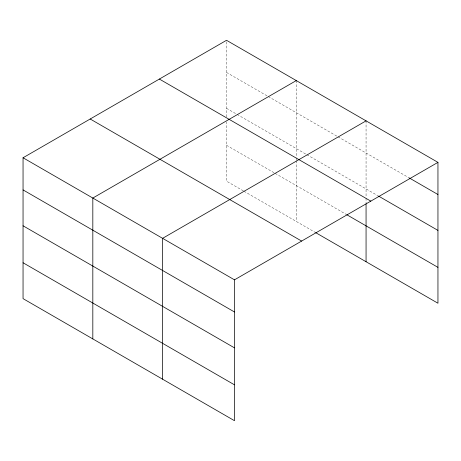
<?xml version="1.0" encoding="UTF-8"?>
<svg xmlns="http://www.w3.org/2000/svg" width="461" height="461" viewBox="0 0 461 461"><rect width="100%" height="100%" fill="white"/><g stroke="black" fill="none" stroke-linecap="round" stroke-linejoin="round"><path stroke-width="0.35" stroke-dasharray="2.31 1.73" d="M226.518 116.852L226.518 40.297M226.518 72.44L267.634 96.182M268.256 96.539L337.406 136.462M338.028 136.819L409.443 178.05M226.518 108.318L236.481 114.074M237.11 114.432L306.26 154.36M306.882 154.717L377.836 195.683M226.518 145.284L274.485 172.979M275.108 173.342L346.125 214.342M243.339 190.877L226.518 181.167L226.518 121.825M243.961 191.234L314.978 232.24M366.063 120.863L366.063 197.417M366.063 198.126L366.063 203.105M296.29 80.577L296.29 157.132M296.29 157.846L296.29 159.979M296.29 160.687L296.29 221.447"/><path stroke-width="0.69" d="M315.601 232.598L437.95 303.234L437.95 162.364L226.518 40.297L23.05 157.766L23.05 298.636L234.482 420.703L234.482 279.833L23.05 157.766M296.29 80.577L92.822 198.046L92.822 338.916M366.063 120.863L162.595 238.331L162.595 379.201M234.482 279.833L437.95 162.364M409.443 178.05L437.95 194.513M378.458 196.04L437.95 230.391M159.373 79.061L370.805 201.129M346.753 214.705L437.95 267.357M90.195 119.001L301.627 241.068M23.05 189.909L234.482 311.982M23.05 225.792L234.482 347.859M23.05 262.758L234.482 384.826M366.063 203.814L366.063 261.733"/></g></svg>
